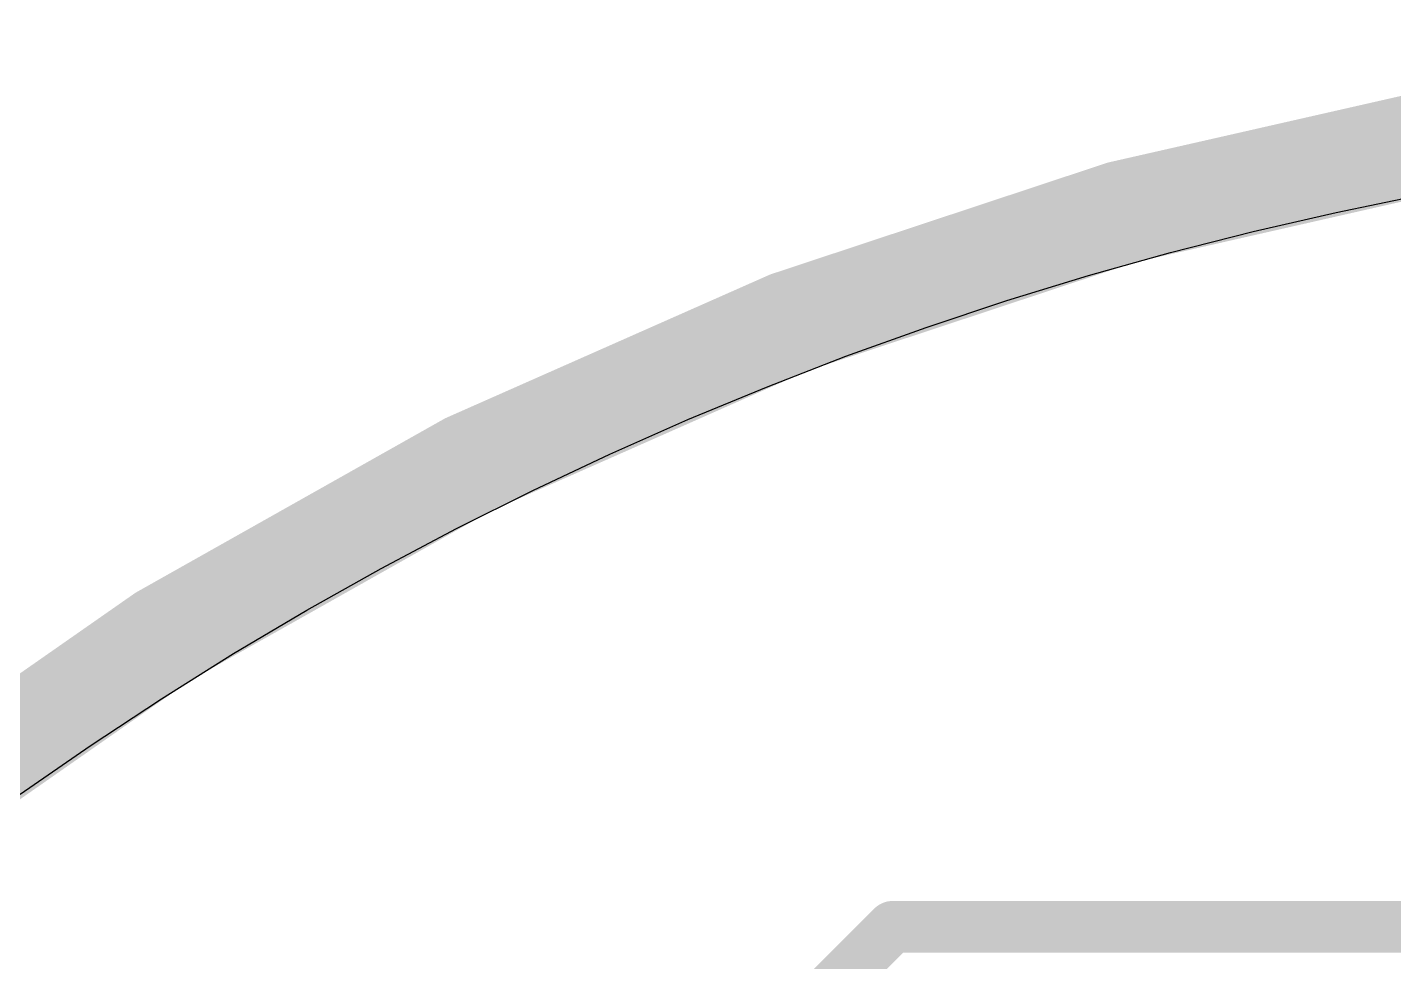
# Model space of a CAD drawing. Header units: millimetres. Extents: x 2.17 to 4.96, y 1.49 to 4.34.
# Drawn here: x 2.792 to 3.321, y 3.981 to 4.342 of the extents above; entities that cross this region are included whole.
import ezdxf

# ---------------------------------------------------------------- set-up
doc = ezdxf.new("R2010")
doc.units = ezdxf.units.MM
doc.header["$MEASUREMENT"] = 0
for name, color, linetype in [('InternalPlane1', 76, 'Continuous'), ('InternalPlane2', 16, 'Continuous'), ('Mechanical2', 216, 'Continuous'), ('TopLayer', 1, 'Continuous')]:
    doc.layers.add(name, color=color, linetype=linetype)

msp = doc.modelspace()

# ---------------------------------------------------------------- linework, layer by layer
at = {"layer": 'InternalPlane1'}
for p, q in [((3.29856, 4.2705), (3.33086, 4.27712)), ((3.26644, 4.26311), (3.29856, 4.2705)), ((3.2345, 4.25495), (3.26644, 4.26311)), ((3.20276, 4.24604), (3.2345, 4.25495)), ((3.17124, 4.23638), (3.20276, 4.24604)), ((3.13996, 4.22597), (3.17124, 4.23638)), ((3.10894, 4.21482), (3.13996, 4.22597)), ((3.07819, 4.20293), (3.10894, 4.21482)), ((3.04773, 4.19031), (3.07819, 4.20293)), ((3.01759, 4.17698), (3.04773, 4.19031)), ((2.98777, 4.16293), (3.01759, 4.17698)), ((2.95829, 4.14817), (2.98777, 4.16293)), ((2.92917, 4.13272), (2.95829, 4.14817)), ((2.90042, 4.11658), (2.92917, 4.13272)), ((2.87207, 4.09975), (2.90042, 4.11658)), ((2.84413, 4.08226), (2.87207, 4.09975)), ((2.81661, 4.06411), (2.84413, 4.08226)), ((2.78953, 4.04531), (2.81661, 4.06411))]:
    msp.add_line(p, q, dxfattribs=at)
at = {"layer": 'InternalPlane1', "const_width": 0.04}
msp.add_lwpolyline([(4.93976, 2.51612, -6.760445), (4.93618, 3.32971)], format="xyb", dxfattribs=at)
at = {"layer": 'InternalPlane2'}
for p, q in [((3.29856, 4.2705), (3.33086, 4.27712)), ((3.26644, 4.26311), (3.29856, 4.2705)), ((3.2345, 4.25495), (3.26644, 4.26311)), ((3.20276, 4.24604), (3.2345, 4.25495)), ((3.17124, 4.23638), (3.20276, 4.24604)), ((3.13996, 4.22597), (3.17124, 4.23638)), ((3.10894, 4.21482), (3.13996, 4.22597)), ((3.07819, 4.20293), (3.10894, 4.21482)), ((3.04773, 4.19031), (3.07819, 4.20293)), ((3.01759, 4.17698), (3.04773, 4.19031)), ((2.98777, 4.16293), (3.01759, 4.17698)), ((2.95829, 4.14817), (2.98777, 4.16293)), ((2.92917, 4.13272), (2.95829, 4.14817)), ((2.90042, 4.11658), (2.92917, 4.13272)), ((2.87207, 4.09975), (2.90042, 4.11658)), ((2.84413, 4.08226), (2.87207, 4.09975)), ((2.81661, 4.06411), (2.84413, 4.08226)), ((2.78953, 4.04531), (2.81661, 4.06411))]:
    msp.add_line(p, q, dxfattribs=at)
at = {"layer": 'InternalPlane2', "const_width": 0.04}
msp.add_lwpolyline([(4.93976, 2.51612, -6.760445), (4.93618, 3.32971)], format="xyb", dxfattribs=at)
at = {"layer": 'Mechanical2', "const_width": 0.015}
msp.add_lwpolyline([(4.9336, 2.5218, -6.818913), (4.92995, 3.32439)], format="xyb", dxfattribs=at)
at = {"layer": 'TopLayer', "const_width": 0.02}
for points in [[(2.731, 3.598), (3.127, 3.994)], [(3.127, 3.994), (3.51337, 3.994)]]:
    msp.add_lwpolyline(points, dxfattribs=at)
at = {"layer": 'TopLayer', "const_width": 0.01}
msp.add_lwpolyline([(3.122, 3.994, 1), (3.132, 3.994, 1)], format="xyb", close=True, dxfattribs=at)
msp.add_lwpolyline([(3.122, 3.994, 1), (3.132, 3.994, 1)], format="xyb", close=True, dxfattribs=at)

doc.saveas('drawing.dxf')
